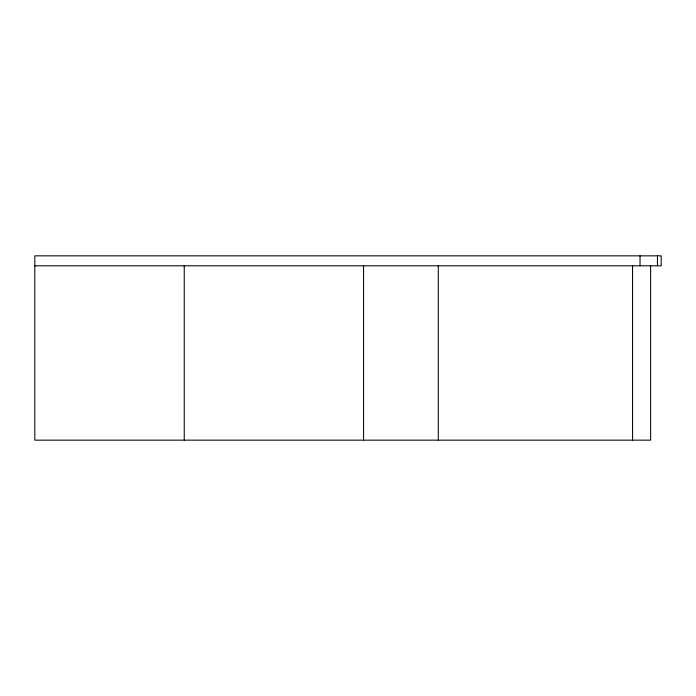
<?xml version="1.0" encoding="UTF-8"?>
<svg xmlns="http://www.w3.org/2000/svg" width="696" height="696" viewBox="0 0 696 696"><rect width="100%" height="100%" fill="white"/><g stroke="black" fill="none" stroke-linecap="round" stroke-linejoin="round"><path stroke-width="1.04" d="M34.8 265.811L661.2 265.811L661.2 255.85L34.8 255.85L34.8 440.15L650.612 440.15L650.612 265.811M657.468 255.85L657.468 265.811M640.033 255.85L640.033 265.811M632.56 265.811L632.56 440.15M438.289 265.811L438.289 440.15M363.564 265.811L363.564 440.15M184.24 265.811L184.24 440.15"/></g></svg>
